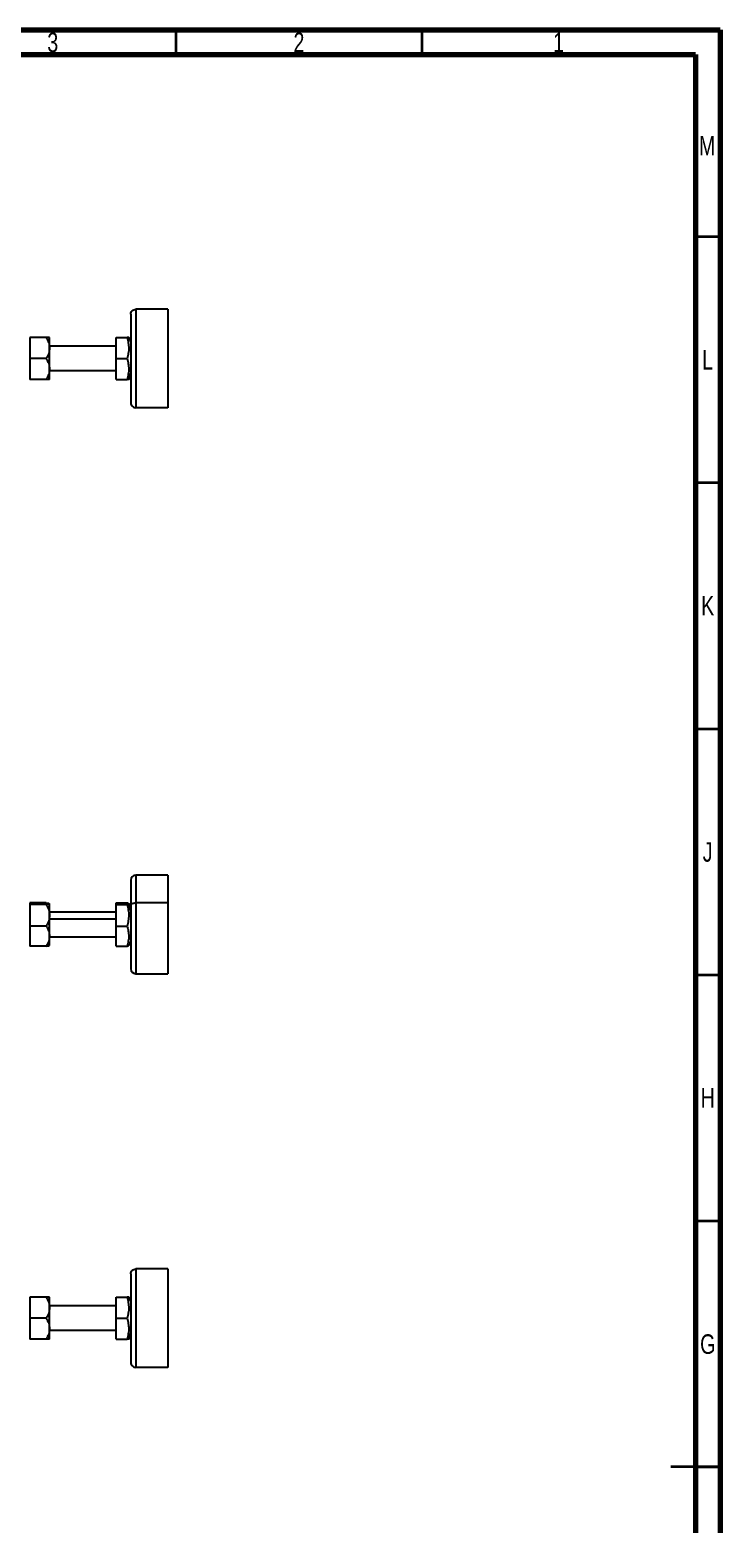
# Model space of a CAD drawing. Header units: millimetres. Extents: x 15 to 836, y 5 to 589.
# Drawn here: x 695.8 to 836, y 285.4 to 589 of the extents above; entities that cross this region are included whole.
import ezdxf

# ---------------------------------------------------------------- set-up
doc = ezdxf.new("R2010")
doc.units = ezdxf.units.MM
doc.styles.add('SLDTEXTSTYLE0', font='TXT', dxfattribs={"width": 0.75})

msp = doc.modelspace()

# ---------------------------------------------------------------- linework, layer by layer
at = {"color": 7, "linetype": 'Continuous', "lineweight": 70}
for p, q in [((15, 589), (836, 589)), ((836, 589), (836, 5)), ((20, 584), (831, 584)), ((831, 584), (831, 10))]:
    msp.add_line(p, q, dxfattribs=at)
at = {"color": 7, "linetype": 'Continuous', "lineweight": 35}
for p, q in [((725.5, 584), (725.5, 589)), ((775.5, 584), (775.5, 589)), ((831, 547), (836, 547)), ((831, 497), (836, 497)), ((831, 447), (836, 447)), ((831, 397), (836, 397)), ((831, 347), (836, 347)), ((836, 297), (826, 297)), ((831, 297), (836, 297))]:
    msp.add_line(p, q, dxfattribs=at)
at = {"color": 7, "linetype": 'Continuous', "lineweight": 25}
for p, q in [((717.31, 532.23), (717.31, 512.23)), ((723.81, 532.23), (717.31, 532.23)), ((723.81, 532.23), (723.81, 512.23)), ((716.31, 531.23), (716.31, 513.23)), ((695.81, 526.48), (695.81, 522.23)), ((699.15, 526.48), (695.81, 526.48)), ((699.81, 524.35), (699.81, 526.48)), ((713.31, 522.23), (713.31, 526.48)), ((713.31, 526.48), (715.54, 526.48)), ((716.31, 525.73), (715.9, 526.48)), ((699.15, 522.23), (695.81, 522.23)), ((695.81, 522.23), (695.81, 517.98)), ((713.31, 524.73), (699.81, 524.73)), ((699.81, 520.1), (699.81, 524.35)), ((713.31, 517.98), (713.31, 522.23)), ((713.31, 522.23), (715.54, 522.23)), ((699.81, 517.98), (699.81, 520.1)), ((713.31, 519.73), (699.81, 519.73)), ((716.31, 519.19), (715.54, 517.98)), ((699.15, 517.98), (695.81, 517.98)), ((713.31, 517.98), (715.54, 517.98)), ((715.9, 517.98), (716.31, 518.73)), ((723.81, 512.23), (717.31, 512.23)), ((716.31, 416.23), (716.31, 411.18)), ((723.81, 417.23), (717.31, 417.23)), ((723.81, 417.23), (723.81, 411.62)), ((699.15, 411.63), (695.81, 411.63)), ((695.81, 411.63), (695.81, 411.3)), ((695.81, 411.3), (695.81, 406.89)), ((699.15, 411.3), (695.81, 411.3)), ((699.15, 411.63), (699.63, 411.55)), ((699.77, 411.49), (699.81, 411.47)), ((699.81, 411.47), (699.81, 411.48)), ((699.81, 409.1), (699.81, 411.47)), ((713.31, 411.63), (715.54, 411.63)), ((713.31, 411.3), (713.31, 411.63)), ((713.31, 406.89), (713.31, 411.3)), ((713.31, 411.3), (715.54, 411.3)), ((716.31, 410.13), (715.54, 411.3)), ((716.31, 410.73), (715.89, 411.49)), ((716.31, 411.18), (716.31, 398.23)), ((723.81, 411.62), (717.31, 411.62)), ((723.81, 411.62), (723.81, 397.23)), ((699.15, 406.89), (695.81, 406.89)), ((695.81, 406.89), (695.81, 402.82)), ((713.31, 409.73), (699.81, 409.73)), ((699.81, 404.85), (699.81, 409.1)), ((713.31, 406.89), (715.54, 406.89)), ((713.31, 402.82), (713.31, 406.89)), ((699.81, 402.98), (699.81, 404.85)), ((699.81, 404.73), (713.31, 404.73)), ((699.15, 402.82), (695.81, 402.82)), ((713.31, 402.82), (715.54, 402.82)), ((715.89, 402.96), (716.31, 403.73)), ((717.31, 397.23), (723.81, 397.23)), ((717.31, 337.23), (717.31, 317.23)), ((723.81, 337.23), (717.31, 337.23)), ((723.81, 337.23), (723.81, 317.23)), ((716.31, 336.23), (716.31, 318.23)), ((695.81, 331.48), (695.81, 327.23)), ((699.15, 331.48), (695.81, 331.48)), ((699.81, 329.35), (699.81, 331.48)), ((713.31, 327.23), (713.31, 331.48)), ((713.31, 331.48), (715.54, 331.48)), ((716.31, 330.73), (715.9, 331.48)), ((713.31, 329.73), (699.81, 329.73)), ((699.81, 325.1), (699.81, 329.35)), ((699.15, 327.23), (695.81, 327.23)), ((695.81, 327.23), (695.81, 322.98)), ((699.81, 322.98), (699.81, 325.1)), ((713.31, 322.98), (713.31, 327.23)), ((713.31, 327.23), (715.54, 327.23)), ((695.81, 322.99), (695.79, 322.97)), ((699.15, 322.98), (695.81, 322.98)), ((713.31, 324.73), (699.81, 324.73)), ((713.31, 322.98), (715.54, 322.98)), ((716.31, 324.19), (715.54, 322.98)), ((715.9, 322.98), (716.31, 323.73)), ((723.81, 317.23), (717.31, 317.23))]:
    msp.add_line(p, q, dxfattribs=at)
at = {"color": 8, "linetype": 'Continuous', "lineweight": 25}
for p, q in [((717.31, 417.23), (717.31, 411.62)), ((717.31, 411.62), (717.31, 397.23)), ((713.31, 408.33), (699.81, 408.33))]:
    msp.add_line(p, q, dxfattribs=at)
at = {"color": 7, "linetype": 'Continuous', "lineweight": 25}
for centre, start, end in [((717.31, 416.23), 90, 180), ((717.31, 398.23), 180, 270)]:
    msp.add_arc(centre, 1, start, end, dxfattribs=at)
for points, knots in [([(716.31, 531.23), (716.33, 531.36), (716.36, 531.62), (716.59, 531.95), (716.92, 532.18), (717.18, 532.21), (717.31, 532.23)], [0, 0, 0, 0, 0.25, 0.499995, 0.749995, 1, 1, 1, 1]), ([(699.15, 526.48), (699.34, 526.14), (699.7, 525.46), (699.77, 524.72), (699.81, 524.35)], [0, 0, 0, 0, 0.4990547, 1, 1, 1, 1]), ([(699.81, 526.48), (699.78, 526.48), (699.7, 526.48), (699.34, 526.48), (699.15, 526.48)], [0, 0, 0, 0, 0.498916, 1, 1, 1, 1]), ([(715.54, 526.48), (715.64, 526.13), (715.83, 525.43), (715.93, 524.35), (715.84, 523.27), (715.64, 522.58), (715.54, 522.23)], [0, 0, 0, 0, 0.249755, 0.499195, 0.749711, 1, 1, 1, 1]), ([(715.9, 526.48), (715.9, 526.48), (715.93, 526.48), (715.82, 526.48), (715.63, 526.48), (715.54, 526.48)], [0, 0, 0, 0, 0.000595, 0.502297, 1, 1, 1, 1]), ([(699.81, 524.35), (699.78, 523.98), (699.7, 523.24), (699.34, 522.56), (699.15, 522.23)], [0, 0, 0, 0, 0.497797, 1, 1, 1, 1]), ([(699.15, 522.23), (699.34, 521.89), (699.7, 521.21), (699.77, 520.47), (699.81, 520.1)], [0, 0, 0, 0, 0.499055, 1, 1, 1, 1]), ([(715.54, 522.23), (715.64, 521.88), (715.83, 521.18), (715.93, 520.1), (715.84, 519.02), (715.64, 518.33), (715.54, 517.98)], [0, 0, 0, 0, 0.249756, 0.499195, 0.749711, 1, 1, 1, 1]), ([(699.81, 520.1), (699.78, 519.73), (699.7, 518.99), (699.34, 518.31), (699.15, 517.98)], [0, 0, 0, 0, 0.497797, 1, 1, 1, 1]), ([(699.81, 517.98), (699.78, 517.98), (699.7, 517.98), (699.34, 517.98), (699.15, 517.98)], [0, 0, 0, 0, 0.498916, 1, 1, 1, 1]), ([(715.9, 517.98), (715.9, 517.98), (715.93, 517.98), (715.82, 517.98), (715.63, 517.98), (715.54, 517.98)], [0, 0, 0, 0, 0.000595, 0.502297, 1, 1, 1, 1]), ([(716.31, 513.23), (716.33, 513.09), (716.36, 512.83), (716.59, 512.5), (716.92, 512.27), (717.18, 512.24), (717.31, 512.23)], [0, 0, 0, 0, 0.25, 0.499992, 0.749995, 1, 1, 1, 1]), ([(699.81, 411.47), (699.78, 411.44), (699.7, 411.38), (699.34, 411.33), (699.15, 411.3)], [0, 0, 0, 0, 0.497795, 1, 1, 1, 1]), ([(699.15, 411.3), (699.34, 410.95), (699.7, 410.25), (699.78, 409.48), (699.81, 409.1)], [0, 0, 0, 0, 0.500834, 1, 1, 1, 1]), ([(715.54, 411.63), (715.64, 411.61), (715.83, 411.55), (715.93, 411.47), (715.84, 411.38), (715.64, 411.33), (715.54, 411.3)], [0, 0, 0, 0, 0.2497544, 0.4991949, 0.7497097, 1, 1, 1, 1]), ([(715.54, 411.3), (715.64, 410.94), (715.84, 410.21), (715.93, 409.09), (715.83, 407.97), (715.64, 407.25), (715.54, 406.89)], [0, 0, 0, 0, 0.250899, 0.500296, 0.751149, 1, 1, 1, 1]), ([(716.31, 411.18), (716.33, 411.24), (716.36, 411.36), (716.59, 411.5), (716.92, 411.6), (717.18, 411.62), (717.31, 411.62)], [0, 0, 0, 0, 0.2499988, 0.499992, 0.7499946, 1, 1, 1, 1]), ([(699.81, 409.1), (699.78, 408.71), (699.7, 407.94), (699.34, 407.24), (699.15, 406.89)], [0, 0, 0, 0, 0.4989182, 1, 1, 1, 1]), ([(699.15, 406.89), (699.34, 406.57), (699.7, 405.92), (699.77, 405.21), (699.81, 404.85)], [0, 0, 0, 0, 0.499055, 1, 1, 1, 1]), ([(715.54, 406.89), (715.64, 406.56), (715.83, 405.89), (715.93, 404.86), (715.84, 403.82), (715.64, 403.15), (715.54, 402.82)], [0, 0, 0, 0, 0.249755, 0.499194, 0.74971, 1, 1, 1, 1]), ([(699.81, 404.85), (699.78, 404.5), (699.7, 403.79), (699.34, 403.14), (699.15, 402.82)], [0, 0, 0, 0, 0.497795, 1, 1, 1, 1]), ([(699.15, 402.82), (699.34, 402.85), (699.67, 402.89), (699.74, 402.94), (699.77, 402.97)], [0, 0, 0, 0, 0.563439, 1, 1, 1, 1]), ([(715.54, 402.82), (715.64, 402.85), (715.82, 402.89), (715.86, 402.94), (715.88, 402.97)], [0, 0, 0, 0, 0.565678, 1, 1, 1, 1]), ([(716.31, 336.23), (716.33, 336.36), (716.36, 336.62), (716.59, 336.95), (716.92, 337.18), (717.18, 337.21), (717.31, 337.23)], [0, 0, 0, 0, 0.25, 0.499995, 0.749995, 1, 1, 1, 1]), ([(699.15, 331.48), (699.34, 331.14), (699.7, 330.46), (699.77, 329.72), (699.81, 329.35)], [0, 0, 0, 0, 0.4990547, 1, 1, 1, 1]), ([(699.81, 331.48), (699.78, 331.48), (699.7, 331.48), (699.34, 331.48), (699.15, 331.48)], [0, 0, 0, 0, 0.498916, 1, 1, 1, 1]), ([(715.54, 331.48), (715.64, 331.13), (715.83, 330.43), (715.93, 329.35), (715.84, 328.27), (715.64, 327.58), (715.54, 327.23)], [0, 0, 0, 0, 0.249755, 0.499195, 0.749711, 1, 1, 1, 1]), ([(715.9, 331.48), (715.9, 331.48), (715.93, 331.48), (715.82, 331.48), (715.63, 331.48), (715.54, 331.48)], [0, 0, 0, 0, 0.000595, 0.502297, 1, 1, 1, 1]), ([(699.81, 329.35), (699.78, 328.98), (699.7, 328.24), (699.34, 327.56), (699.15, 327.23)], [0, 0, 0, 0, 0.497794, 1, 1, 1, 1]), ([(699.15, 327.23), (699.34, 326.89), (699.7, 326.21), (699.77, 325.47), (699.81, 325.1)], [0, 0, 0, 0, 0.499055, 1, 1, 1, 1]), ([(699.81, 325.1), (699.78, 324.73), (699.7, 323.99), (699.34, 323.31), (699.15, 322.98)], [0, 0, 0, 0, 0.497797, 1, 1, 1, 1]), ([(715.54, 327.23), (715.64, 326.88), (715.83, 326.18), (715.93, 325.1), (715.84, 324.02), (715.64, 323.33), (715.54, 322.98)], [0, 0, 0, 0, 0.249756, 0.499195, 0.749711, 1, 1, 1, 1]), ([(699.81, 322.98), (699.78, 322.98), (699.7, 322.98), (699.34, 322.98), (699.15, 322.98)], [0, 0, 0, 0, 0.498916, 1, 1, 1, 1]), ([(715.9, 322.98), (715.9, 322.98), (715.93, 322.98), (715.82, 322.98), (715.63, 322.98), (715.54, 322.98)], [0, 0, 0, 0, 0.000595, 0.502297, 1, 1, 1, 1]), ([(716.31, 318.23), (716.33, 318.09), (716.36, 317.83), (716.59, 317.5), (716.92, 317.27), (717.18, 317.24), (717.31, 317.23)], [0, 0, 0, 0, 0.25, 0.499992, 0.749995, 1, 1, 1, 1])]:
    msp.add_open_spline(points, degree=3, knots=knots, dxfattribs=at)

# ---------------------------------------------------------------- texts
at = {"color": 7, "linetype": 'Continuous', "lineweight": 0, "char_height": 3.97, "attachment_point": 2, "style": 'SLDTEXTSTYLE0'}
for s, insert in [('3', (700.46, 588.45)), ('2', (750.46, 588.45)), ('1', (803.21, 588.45)), ('M', (833.36, 567.45)), ('L', (833.45, 523.95)), ('K', (833.49, 474)), ('J', (833.47, 423.95)), ('H', (833.49, 374)), ('G', (833.49, 323.95))]:
    msp.add_mtext(s, dxfattribs=dict(at, insert=insert))

doc.saveas('drawing.dxf')
